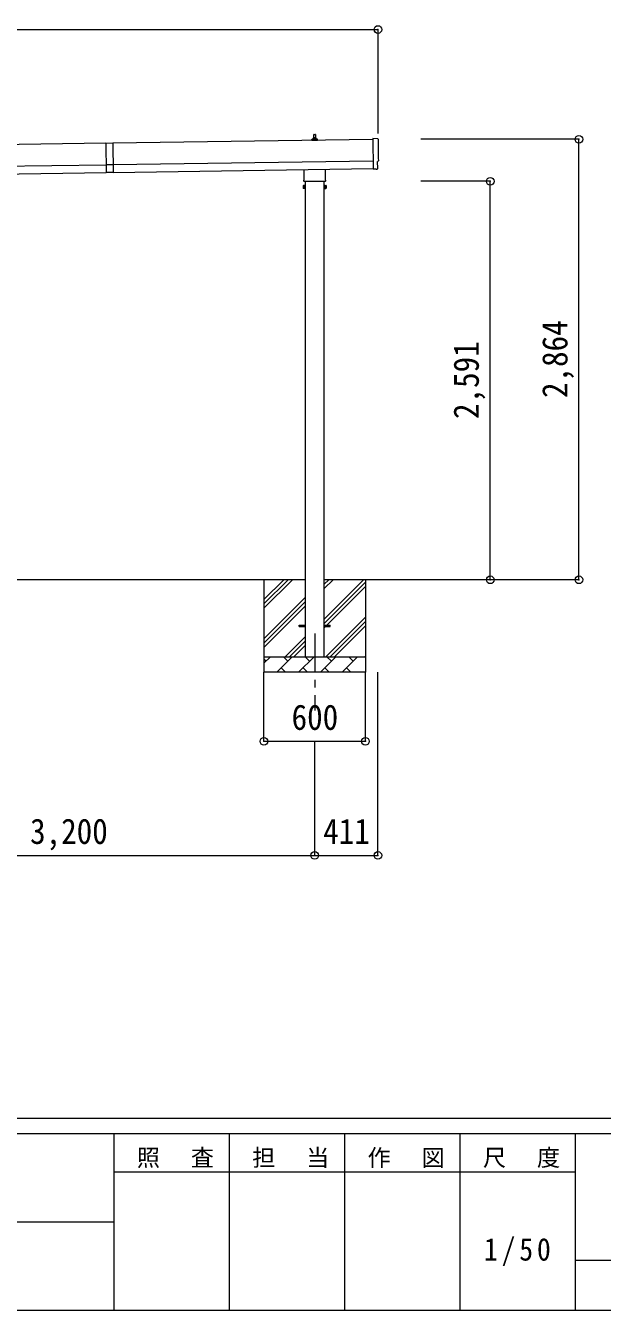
# Model space of a CAD drawing. Units: millimetres at full size, sheet at 1:50. Extents: x -14053 to 14053, y -9700 to 9700.
# Drawn here: x 3929 to 7678, y -9700 to -1348 of the extents above; entities that cross this region are included whole.
import ezdxf
from ezdxf.enums import TextEntityAlignment as Align

# ---------------------------------------------------------------- set-up
doc = ezdxf.new("R2010")
doc.units = ezdxf.units.MM
doc.header["$LTSCALE"] = 50
doc.header["$PDMODE"] = 32
doc.header["$PDSIZE"] = 50
doc.linetypes.add('CHAIN1', pattern=[8, 5, -1, 1, -1])
for name, color, linetype, lineweight in [('0-0_0', 7, 'Continuous', 9), ('0-1_Defpoints', 4, 'Continuous', 9), ('0-6_PARTS1', 6, 'Continuous', 9), ('F-0', 7, 'Continuous', 9)]:
    doc.layers.add(name, color=color, linetype=linetype, lineweight=lineweight)
doc.styles.add('ＭＳ ゴシック', font='')
doc.styles.get('ＭＳ ゴシック').set_extended_font_data('MS Gothic')

msp = doc.modelspace()

# ---------------------------------------------------------------- linework, layer by layer
at = {"layer": '0-0_0'}
for p, q in [((5745.37, -4950.76), (2670.37, -4950.76)), ((5477.87, -4950.76), (5477.87, -5550.76)), ((5477.87, -5135.81), (5662.93, -4950.76)), ((5477.87, -5107.53), (5634.64, -4950.76)), ((5477.87, -5079.24), (5606.36, -4950.76)), ((5870.37, -5205.86), (6125.47, -4950.76)), ((5870.37, -5007.87), (5927.48, -4950.76)), ((5870.37, -4979.58), (5899.2, -4950.76)), ((6547.67, -4950.76), (5870.37, -4950.76)), ((5870.37, -5234.14), (6137.87, -4966.64)), ((5870.37, -5262.43), (6137.87, -4994.93)), ((6137.87, -4950.76), (6137.87, -5550.76)), ((5477.87, -5333.8), (5745.37, -5066.3)), ((5477.87, -5362.08), (5745.37, -5094.58)), ((5477.87, -5390.37), (5745.37, -5122.87)), ((5880.03, -5450.76), (6137.87, -5192.92)), ((5908.32, -5450.76), (6137.87, -5221.2)), ((5936.6, -5450.76), (6137.87, -5249.48)), ((5615.47, -5450.76), (5745.37, -5320.86)), ((5643.76, -5450.76), (5745.37, -5349.14)), ((5672.04, -5450.76), (5745.37, -5377.43)), ((5477.87, -5450.76), (6137.87, -5450.76)), ((5477.87, -5493.65), (5520.77, -5450.76)), ((5492.21, -5479.31), (5477.87, -5464.97)), ((5562.19, -5550.76), (5662.19, -5450.76)), ((5633.64, -5479.31), (5605.08, -5450.76)), ((5703.61, -5550.76), (5803.61, -5450.76)), ((5775.06, -5479.31), (5746.5, -5450.76)), ((5845.03, -5550.76), (5945.03, -5450.76)), ((5916.48, -5479.31), (5887.93, -5450.76)), ((5986.45, -5550.76), (6086.45, -5450.76)), ((6057.9, -5479.31), (6029.35, -5450.76)), ((6134.59, -5450.76), (6137.87, -5447.47)), ((6137.87, -5550.76), (5477.87, -5550.76)), ((5590.74, -5522.21), (5619.3, -5550.76)), ((5732.16, -5522.21), (5760.72, -5550.76)), ((5873.59, -5522.21), (5902.14, -5550.76)), ((6015.01, -5522.21), (6043.56, -5550.76))]:
    msp.add_line(p, q, dxfattribs=at)
at = {"layer": '0-1_Defpoints'}
for p, q in [((6185.48, -2087.52), (4495.1, -2111.67)), ((5789.62, -2095.57), (5789.62, -2087.86)), ((5790.01, -2087.07), (5825.74, -2087.07)), ((5790.39, -2086.88), (5797.11, -2085.25)), ((5797.49, -2085.07), (5818.26, -2085.07)), ((5797.87, -2084.28), (5797.87, -2080.07)), ((5798.87, -2080.07), (5816.87, -2080.07)), ((5801.87, -2080.07), (5802.6, -2056.55)), ((5803.6, -2055.57), (5812.15, -2055.57)), ((5813.15, -2056.55), (5813.87, -2080.07)), ((5817.87, -2084.28), (5817.87, -2080.07)), ((5825.36, -2086.88), (5818.64, -2085.25)), ((5826.12, -2095.57), (5826.12, -2087.86)), ((4450.11, -2112.31), (-969.85, -2189.74)), ((4450.09, -2111.31), (4452.83, -2303.29)), ((5826.12, -2095.57), (5789.62, -2095.57)), ((-967.85, -2329.73), (4452.11, -2252.3)), ((4497.12, -2253.16), (4452.13, -2253.8)), ((4497.1, -2251.66), (6187.48, -2227.51)), ((-967.13, -2379.72), (4452.82, -2302.29)), ((4497.83, -2302.65), (4452.83, -2303.29)), ((4497.82, -2301.65), (6188.19, -2277.5)), ((5739.57, -2349.56), (5739.57, -2283.91)), ((5876.17, -2281.96), (5876.17, -2349.56)), ((6188.23, -2280.27), (6188.24, -2281.27)), ((6207.87, -2280.99), (6214.79, -2280.53)), ((5733.87, -2387.83), (5734.63, -2386.52)), ((5733.87, -2387.83), (5733.87, -2404.83)), ((5733.87, -2404.83), (5734.63, -2406.15)), ((5740.87, -2391.42), (5734.63, -2391.42)), ((5740.87, -2401.24), (5734.63, -2401.24)), ((5740.87, -2406.15), (5734.63, -2406.15)), ((5737.87, -2358.33), (5737.87, -2352.83)), ((5875.81, -2361.83), (5739.94, -2361.83)), ((5743.37, -2405.53), (5740.87, -2405.53)), ((5745.37, -2361.83), (5745.37, -5450.76)), ((5870.37, -5450.76), (5870.37, -2361.83)), ((5872.37, -2405.53), (5874.87, -2405.53)), ((5874.87, -2391.42), (5881.12, -2391.42)), ((5874.87, -2401.24), (5881.12, -2401.24)), ((5874.87, -2406.15), (5881.12, -2406.15)), ((5877.87, -2352.83), (5877.87, -2358.33)), ((5881.87, -2387.83), (5881.12, -2386.52)), ((5881.87, -2404.83), (5881.12, -2406.15)), ((5881.87, -2387.83), (5881.87, -2404.83)), ((5707.87, -5246.26), (5745.37, -5246.26)), ((5707.87, -5255.26), (5707.87, -5246.26)), ((5707.87, -5255.26), (5745.37, -5255.26)), ((5870.37, -5246.26), (5907.87, -5246.26)), ((5870.37, -5255.26), (5907.87, -5255.26)), ((5907.87, -5255.26), (5907.87, -5246.26))]:
    msp.add_line(p, q, dxfattribs=at)
at = {"layer": '0-1_Defpoints', "color": 7, "linetype": 'CHAIN1'}
msp.add_line((5807.87, -5300.76), (5807.87, -5800.76), dxfattribs=at)
at = {"layer": '0-1_Defpoints'}
for points in [[(6217, -2083.64), (6185.4, -2082.43), (6188.23, -2280.27)], [(4450.09, -2111.31), (4495.09, -2110.67), (4497.83, -2302.65)], [(6217.58, -2277.5), (6216.91, -2230.47), (6217.51, -2230.47)], [(6207.13, -2280.73), (6206.45, -2280.11), (6188.24, -2281.27)], [(5740.87, -2406.15), (5740.87, -2386.52), (5734.63, -2386.52)], [(5740.87, -2405.53), (5740.87, -2387.13), (5743.37, -2387.13)], [(5874.87, -2405.53), (5874.87, -2387.13), (5872.37, -2387.13)], [(5874.87, -2406.15), (5874.87, -2386.52), (5881.12, -2386.52)]]:
    msp.add_lwpolyline(points, dxfattribs=at)
for points in [[(5743.37, -2406.83), (5743.37, -2385.83), (5745.37, -2385.83), (5745.37, -2406.83)], [(5872.37, -2406.83), (5872.37, -2385.83), (5870.37, -2385.83), (5870.37, -2406.83)]]:
    msp.add_lwpolyline(points, close=True, dxfattribs=at)
for centre, radius, start, end in [((5790.62, -2087.86), 1, 103.62699, 180), ((5796.87, -2084.28), 1, 283.62699, 0), ((5801.96, -2080.7), 4.13, 90, 171.17633), ((5798.87, -2081.07), 1, 90, 180), ((5803.6, -2056.57), 1, 90, 178.60509), ((5811.21, -2080.07), 4.83, 133.60282, 180), ((5804.54, -2080.07), 4.83, 0, 46.39718), ((5812.15, -2056.57), 1, 1.39491, 90), ((5813.79, -2080.7), 4.13, 8.82367, 90), ((5816.87, -2081.07), 1, 0, 90), ((5818.87, -2084.28), 1, 180, 256.37301), ((5825.12, -2087.86), 1, 0, 76.37301), ((5738.22, -2388.97), 4.34, 145.61575, 214.38425), ((5750.12, -2396.33), 16.24, 162.41205, 197.58795), ((5738.22, -2403.69), 4.34, 145.61575, 214.38425), ((5741.87, -2352.83), 4, 125.09963, 180), ((5741.87, -2358.33), 4, 180, 194.47751), ((5741.87, -2358.33), 4, 194.47751, 241.04498), ((5873.87, -2358.33), 4, 298.95502, 345.52249), ((5873.87, -2352.83), 4, 0, 54.90037), ((5873.87, -2358.33), 4, 345.52249, 0), ((5865.63, -2396.33), 16.24, 342.41205, 17.58795), ((5877.53, -2388.97), 4.34, 325.61575, 34.38425), ((5877.53, -2403.69), 4.34, 325.61575, 34.38425)]:
    msp.add_arc(centre, radius, start, end, dxfattribs=at)
for centre, major_axis, ratio, start_param, end_param in [((6216.88, -2086.63), (3, 0.04), 0.99863, 6.2683889, 7.8016218), ((10983.26, -2088.98), (-4762.89, -68.04), 0.99863, 6.2683889, 6.2976778), ((6217.45, -2226.07), (4.41, 0.06), 0.99863, 4.712389, 6.2976778), ((6207.8, -2279.99), (0.737, -0.68), 0.9974, 4.712389, 5.5252311), ((6214.58, -2277.53), (2.21, -2.04), 0.9974, 5.5252311, 7.0411395)]:
    msp.add_ellipse(centre, major_axis=major_axis, ratio=ratio, start_param=start_param, end_param=end_param, dxfattribs=at)
at = {"layer": '0-6_PARTS1'}
for p, q in [((-1001.13, -1373.15), (6218.87, -1373.15)), ((6218.87, -1373.15), (6218.87, -2049.27)), ((7525.58, -2086.72), (6498.17, -2086.72)), ((7525.58, -4950.76), (7525.58, -2086.72)), ((6949.32, -2359.73), (6498.17, -2359.73)), ((6949.32, -4950.76), (6949.32, -2359.73)), ((6949.32, -4950.76), (6498.17, -4950.76)), ((7525.58, -4950.76), (6498.17, -4950.76)), ((5477.87, -6000.82), (5477.87, -5550.76)), ((6137.87, -6000.82), (6137.87, -5550.76)), ((6218.87, -6742.41), (6218.87, -5550.76)), ((5477.87, -6000.82), (6137.87, -6000.82)), ((5807.87, -6742.41), (5807.87, -6000.82)), ((2607.87, -6742.41), (5807.87, -6742.41)), ((5807.87, -6742.41), (6218.87, -6742.41))]:
    msp.add_line(p, q, dxfattribs=at)
for p in [(6218.87, -1373.15), (7525.58, -2086.72), (6949.32, -2359.73), (6949.32, -4950.76), (7525.58, -4950.76), (5477.87, -6000.82), (6137.87, -6000.82), (5807.87, -6742.41), (6218.87, -6742.41)]:
    msp.add_point(p, dxfattribs=at)
at = {"layer": 'F-0', "color": 5, "lineweight": 5}
for p, q in [((-14053.43, -8450), (13346.57, -8450)), ((-14053.43, -8550), (8901.98, -8550)), ((4501.97, -8550), (4501.97, -9700)), ((5251.97, -8550), (5251.97, -9700)), ((6001.97, -8550), (6001.97, -9700)), ((6751.97, -8550), (6751.97, -9700)), ((7501.97, -8550), (7501.97, -9700)), ((4501.97, -8800), (7501.97, -8800)), ((-5748.03, -9125), (4501.97, -9125)), ((7501.97, -9375), (8901.98, -9375)), ((-14053.43, -9700), (13346.57, -9700))]:
    msp.add_line(p, q, dxfattribs=at)

# ---------------------------------------------------------------- texts
at = {"layer": '0-6_PARTS1', "color": 7, "style": 'ＭＳ ゴシック', "width": 0.9}
for s, p in [('2,864', (7500.58, -3768.74)), ('2,591', (6924.32, -3905.24))]:
    msp.add_text(s, height=165, rotation=90, dxfattribs=at).set_placement(p, align=Align.BOTTOM_LEFT)
for s, p in [('600', (5657.87, -5975.82)), ('3,200', (3957.87, -6717.41)), ('411', (5863.37, -6717.41))]:
    msp.add_text(s, height=165, dxfattribs=at).set_placement(p, align=Align.BOTTOM_LEFT)
at = {"layer": 'F-0', "attachment_point": 7, "style": 'ＭＳ ゴシック'}
for s, insert, char_height in [('\\T1.17;照\u3000査', (4651.98, -8775), 110), ('\\T1.17;担\u3000当', (5401.98, -8775), 110), ('\\T1.17;作\u3000図', (6151.97, -8775), 110), ('\\T1.17;尺\u3000度', (6901.98, -8775), 110), ('\\T1.28;\\W0.9;1/50', (6908.22, -9412.5), 146.6)]:
    msp.add_mtext(s, dxfattribs=dict(at, insert=insert, char_height=char_height))

doc.saveas('drawing.dxf')
